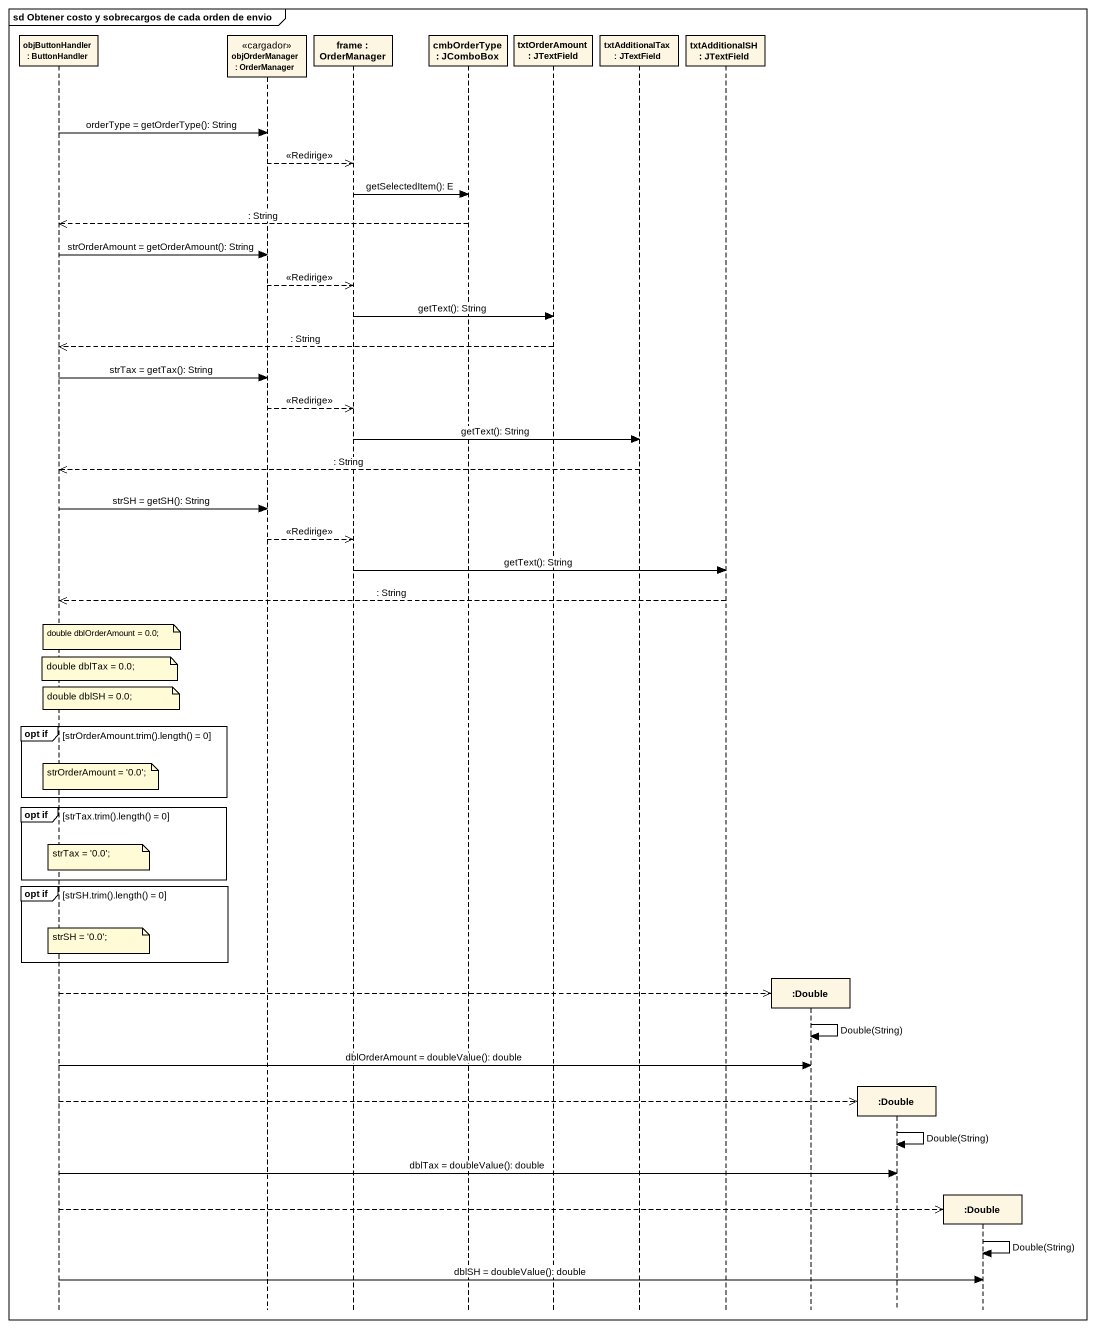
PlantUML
@startuml
mainframe sd Obtener costo y sobrecargos de cada orden de envio
hide footbox
participant "objButtonHandler : ButtonHandler" as objButtonHandler
participant "objOrderManager : OrderManager" as objOrderManager <<cargador>>
participant "frame : OrderManager" as frame_
participant "cmbOrderType : JComboBox" as cmbOrderType
participant "txtOrderAmount : JTextField" as txtOrderAmount
participant "txtAdditionalTax : JTextField" as txtAdditionalTax
participant "txtAdditionalSH : JTextField" as txtAdditionalSH
participant ":Double" as Double
participant ":Double" as Double_2
participant ":Double" as Double_3

objButtonHandler -> objOrderManager : orderType = getOrderType(): String
objOrderManager -->> frame_ : <<Redirige>>
frame_ -> cmbOrderType : getSelectedItem(): E
cmbOrderType -->> objButtonHandler : : String
objButtonHandler -> objOrderManager : strOrderAmount = getOrderAmount(): String
objOrderManager -->> frame_ : <<Redirige>>
frame_ -> txtOrderAmount : getText(): String
txtOrderAmount -->> objButtonHandler : : String
objButtonHandler -> objOrderManager : strTax = getTax(): String
objOrderManager -->> frame_ : <<Redirige>>
frame_ -> txtAdditionalTax : getText(): String
txtAdditionalTax -->> objButtonHandler : : String
objButtonHandler -> objOrderManager : strSH = getSH(): String
objOrderManager -->> frame_ : <<Redirige>>
frame_ -> txtAdditionalSH : getText(): String
txtAdditionalSH -->> objButtonHandler : : String
note over objButtonHandler : double dblOrderAmount = 0.0;
note over objButtonHandler : double dblTax = 0.0;
note over objButtonHandler : double dblSH = 0.0;
group opt if [strOrderAmount.trim().length() = 0]
  note over objButtonHandler : strOrderAmount = '0.0';
end
group opt if [strTax.trim().length() = 0]
  note over objButtonHandler : strTax = '0.0';
end
group opt if [strSH.trim().length() = 0]
  note over objButtonHandler : strSH = '0.0';
end
objButtonHandler -->> Double **
Double -> Double : Double(String)
objButtonHandler -> Double : dblOrderAmount = doubleValue(): double
objButtonHandler -->> Double_2 **
Double_2 -> Double_2 : Double(String)
objButtonHandler -> Double_2 : dblTax = doubleValue(): double
objButtonHandler -->> Double_3 **
Double_3 -> Double_3 : Double(String)
objButtonHandler -> Double_3 : dblSH = doubleValue(): double
@enduml
